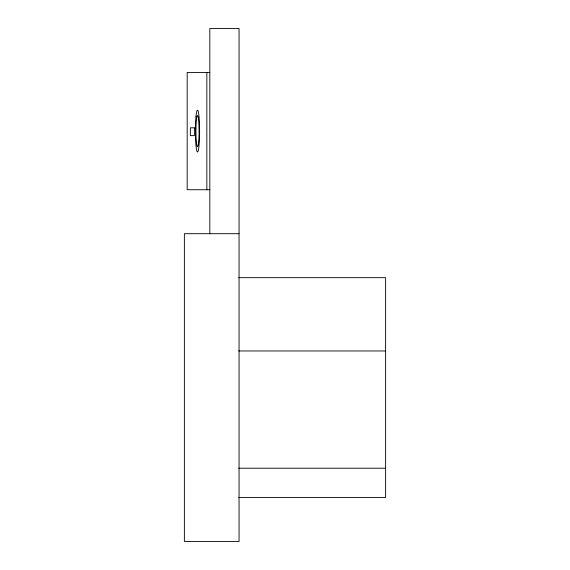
<?xml version="1.0" encoding="UTF-8"?>
<svg xmlns="http://www.w3.org/2000/svg" width="570" height="570" viewBox="0 0 570 570"><rect width="100%" height="100%" fill="white"/><g stroke="black" fill="none" stroke-linecap="round" stroke-linejoin="round"><path stroke-width="0.85" d="M209.824 72.468L187.181 72.468L187.181 189.732L209.824 189.732M239.051 233.7L184.374 233.7L184.374 541.5L239.051 541.5L239.051 28.5L209.824 28.5L209.824 233.7M238.695 277.668L385.626 277.668L385.626 497.532L238.695 497.532M238.695 350.956L385.626 350.956M238.695 468.212L385.626 468.212M206.846 72.468L206.846 189.732M194.37 127.815L190.366 127.815L190.366 135.646L194.37 135.646L194.37 127.815M195.987 116.608A20.89 2.102 90 0 0 196.999 151.378A20.89 2.102 90 0 0 199.521 125.322A20.89 2.102 90 0 0 195.987 116.608M198.631 141.873A15.525 1.56 -90 0 0 197.883 116.031A15.525 1.56 -90 0 0 196.002 135.396A15.525 1.56 -90 0 0 198.631 141.873"/></g></svg>
